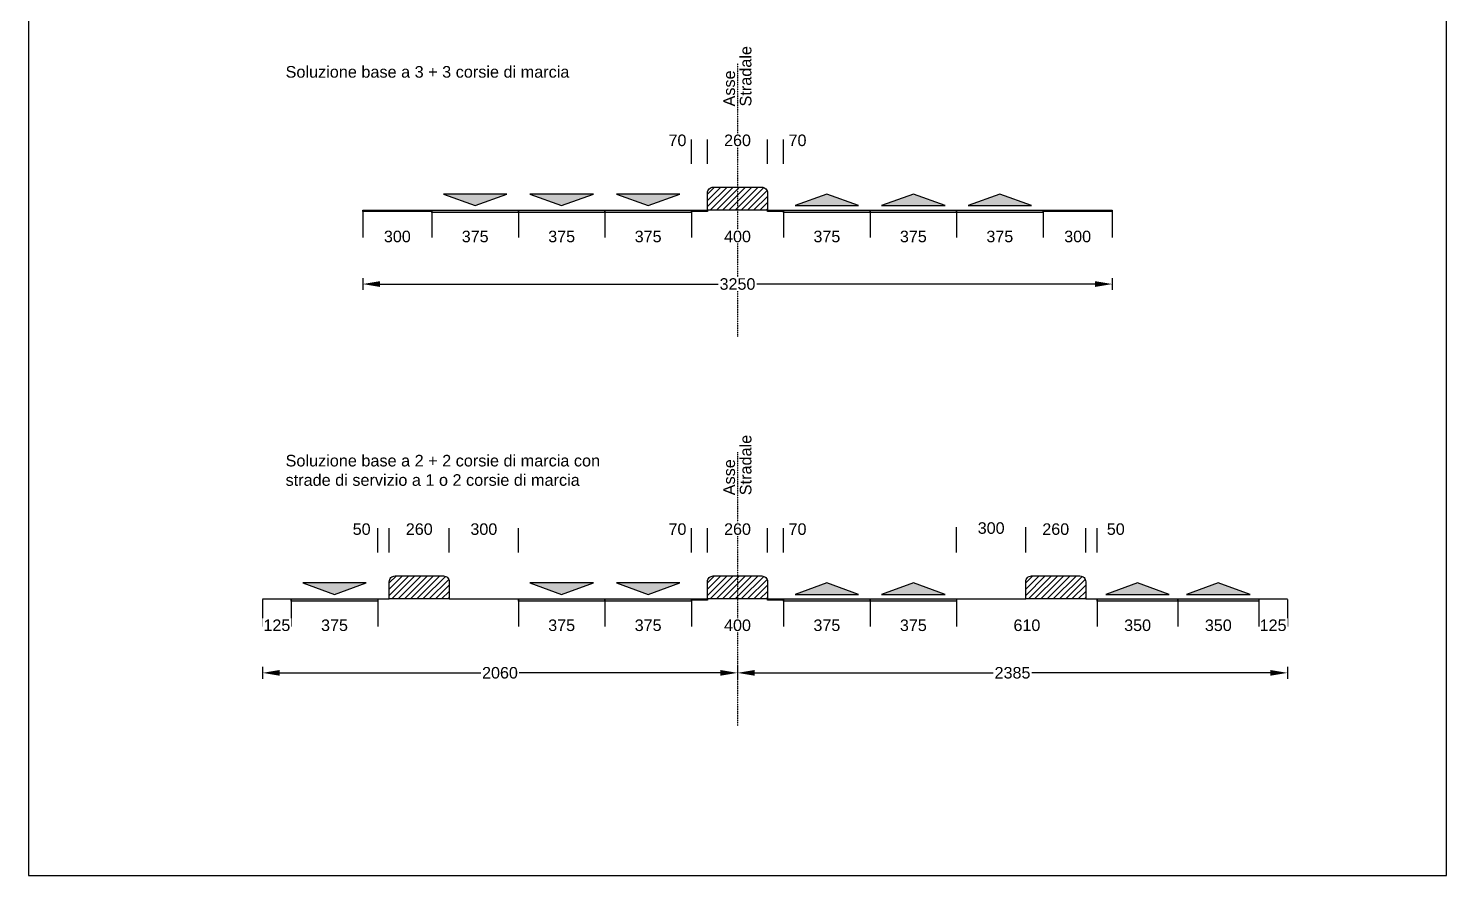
# Model space of a CAD drawing. Header units: millimetres. Extents: x -1825 to 4539, y -4573 to 2777.
# Drawn here: x -1825 to 4325, y -4573 to -898 of the extents above; entities that cross this region are included whole.
import ezdxf

# ---------------------------------------------------------------- set-up
doc = ezdxf.new("R2010")
doc.units = ezdxf.units.MM
doc.header["$LTSCALE"] = 2.54
doc.linetypes.add('ACAD_ISO04W100', pattern=[30, 24, -3, 0, -3])
doc.styles.add('Mtext', font='arial.ttf', dxfattribs={"height": 50.4})
doc.styles.get("Standard").update_dxf_attribs({"font": 'arial.ttf'})
doc.dimstyles.new('linearArrowRound', dxfattribs={"dimtxt": 50, "dimasz": 75, "dimexe": 25.4, "dimexo": 25.4, "dimgap": 7.5, "dimtad": 0, "dimtoh": 1, "dimdec": 0, "dimzin": 0, "dimdsep": 46, "dimtxsty": 'Standard', "dimcen": 0.09, "dimclrd": 256, "dimclre": 256, "dimclrt": 256, "dimadec": 0, "dimazin": 0, "dimtfac": 1, "dimtdec": 0, "dimtofl": 0, "dimtmove": 0, "dimatfit": 3, "dimfxl": 25.4, "dimfxlon": 1, "dimtfill": 1, "dimtzin": 0, "dimlwd": -1, "dimlwe": -1, "dimarcsym": 1})
doc.dimstyles.new('linearNoArrowRound', dxfattribs={"dimtxt": 50, "dimasz": 2.54, "dimexe": 4.572, "dimexo": 1.5875, "dimgap": 2.286, "dimtad": 0, "dimtoh": 1, "dimdec": 0, "dimzin": 0, "dimdsep": 46, "dimtxsty": 'Standard', "dimcen": 2.286, "dimsd1": 1, "dimsd2": 1, "dimclrd": 256, "dimclre": 256, "dimclrt": 256, "dimadec": 0, "dimazin": 0, "dimtfac": 1, "dimtdec": 0, "dimtofl": 0, "dimtmove": 0, "dimatfit": 3, "dimfxl": 25.4, "dimtfill": 1, "dimtzin": 0, "dimlwd": -1, "dimlwe": -1, "dimarcsym": 1})

# ---------------------------------------------------------------- blocks, each defined once
blk = doc.blocks.new('*U48')
at = {"color": 0, "linetype": 'ACAD_ISO04W100', "ltscale": 0.002, "transparency": 16777216}
blk.add_line((0, 598.8), (0, -587.5), dxfattribs=at)
blk = doc.blocks.new('*D56')
at = {"transparency": 16777216}
for p, q in [((-375, -1687.9), (-375, -1805.1)), ((-75, -1687.9), (-75, -1805.1))]:
    blk.add_line(p, q, dxfattribs=at)
at = {"layer": 'Defpoints', "color": 0, "transparency": 16777216}
for p in [(-375, -1686.3), (-75, -1686.3), (-75, -1800.6)]:
    blk.add_point(p, dxfattribs=at)
at = {"transparency": 16777216, "insert": (-225, -1800.6), "char_height": 50, "attachment_point": 5, "bg_fill": 3, "box_fill_scale": 1.1, "bg_fill_color": 256, "bg_fill_true_color": 13158600, "bg_fill_transparency": 0}
blk.add_mtext('300', dxfattribs=at)
blk = doc.blocks.new('*D57')
at = {"transparency": 16777216}
for p, q in [((-75, -1687.9), (-75, -1805.1)), ((300, -1687.9), (300, -1805.1))]:
    blk.add_line(p, q, dxfattribs=at)
at = {"layer": 'Defpoints', "color": 0, "transparency": 16777216}
for p in [(-75, -1686.3), (300, -1686.3), (300, -1800.6)]:
    blk.add_point(p, dxfattribs=at)
at = {"transparency": 16777216, "insert": (112.5, -1800.6), "char_height": 50, "attachment_point": 5, "bg_fill": 3, "box_fill_scale": 1.1, "bg_fill_color": 256, "bg_fill_true_color": 13158600, "bg_fill_transparency": 0}
blk.add_mtext('375', dxfattribs=at)
blk = doc.blocks.new('*D58')
at = {"transparency": 16777216}
for p, q in [((675, -1687.9), (675, -1805.1)), ((1050, -1687.9), (1050, -1805.1))]:
    blk.add_line(p, q, dxfattribs=at)
at = {"layer": 'Defpoints', "color": 0, "transparency": 16777216}
for p in [(675, -1686.3), (1050, -1686.3), (1050, -1800.6)]:
    blk.add_point(p, dxfattribs=at)
at = {"transparency": 16777216, "insert": (862.5, -1800.6), "char_height": 50, "attachment_point": 5, "bg_fill": 3, "box_fill_scale": 1.1, "bg_fill_color": 256, "bg_fill_true_color": 13158600, "bg_fill_transparency": 0}
blk.add_mtext('375', dxfattribs=at)
blk = doc.blocks.new('*D59')
at = {"transparency": 16777216}
for p, q in [((1050, -1687.9), (1050, -1805.1)), ((1450, -1687.9), (1450, -1805.1))]:
    blk.add_line(p, q, dxfattribs=at)
at = {"layer": 'Defpoints', "color": 0, "transparency": 16777216}
for p in [(1050, -1686.3), (1450, -1686.3), (1450, -1800.6)]:
    blk.add_point(p, dxfattribs=at)
at = {"transparency": 16777216, "insert": (1250, -1800.6), "char_height": 50, "attachment_point": 5, "bg_fill": 3, "box_fill_scale": 1.1, "bg_fill_color": 256, "bg_fill_true_color": 13158600, "bg_fill_transparency": 0}
blk.add_mtext('400', dxfattribs=at)
blk = doc.blocks.new('*D53')
at = {"transparency": 16777216}
for p, q in [((1450, -1687.9), (1450, -1805.1)), ((1825, -1687.9), (1825, -1805.1))]:
    blk.add_line(p, q, dxfattribs=at)
at = {"layer": 'Defpoints', "color": 0, "transparency": 16777216}
for p in [(1450, -1686.3), (1825, -1686.3), (1825, -1800.6)]:
    blk.add_point(p, dxfattribs=at)
at = {"transparency": 16777216, "insert": (1637.5, -1800.6), "char_height": 50, "attachment_point": 5, "bg_fill": 3, "box_fill_scale": 1.1, "bg_fill_color": 256, "bg_fill_true_color": 13158600, "bg_fill_transparency": 0}
blk.add_mtext('375', dxfattribs=at)
blk = doc.blocks.new('*D54')
at = {"transparency": 16777216}
for p, q in [((2200, -1687.9), (2200, -1805.1)), ((2575, -1687.9), (2575, -1805.1))]:
    blk.add_line(p, q, dxfattribs=at)
at = {"layer": 'Defpoints', "color": 0, "transparency": 16777216}
for p in [(2200, -1686.3), (2575, -1686.3), (2575, -1800.6)]:
    blk.add_point(p, dxfattribs=at)
at = {"transparency": 16777216, "insert": (2387.5, -1800.6), "char_height": 50, "attachment_point": 5, "bg_fill": 3, "box_fill_scale": 1.1, "bg_fill_color": 256, "bg_fill_true_color": 13158600, "bg_fill_transparency": 0}
blk.add_mtext('375', dxfattribs=at)
blk = doc.blocks.new('*D55')
at = {"transparency": 16777216}
for p, q in [((2575, -1687.9), (2575, -1805.1)), ((2875, -1687.9), (2875, -1805.1))]:
    blk.add_line(p, q, dxfattribs=at)
at = {"layer": 'Defpoints', "color": 0, "transparency": 16777216}
for p in [(2575, -1686.3), (2875, -1686.3), (2875, -1800.6)]:
    blk.add_point(p, dxfattribs=at)
at = {"transparency": 16777216, "insert": (2725, -1800.6), "char_height": 50, "attachment_point": 5, "bg_fill": 3, "box_fill_scale": 1.1, "bg_fill_color": 256, "bg_fill_true_color": 13158600, "bg_fill_transparency": 0}
blk.add_mtext('300', dxfattribs=at)
blk = doc.blocks.new('*D51')
at = {"transparency": 16777216}
for p, q in [((-375, -1981.3), (-375, -2032.1)), ((-300, -2006.7), (1167.9, -2006.7)), ((2800, -2006.7), (1332.1, -2006.7)), ((2875, -1981.3), (2875, -2032.1))]:
    blk.add_line(p, q, dxfattribs=at)
for points in [[(-300, -1994.2), (-300, -2019.2), (-375, -2006.7)], [(2800, -1994.2), (2800, -2019.2), (2875, -2006.7)]]:
    blk.add_solid(points, dxfattribs=at)
at = {"layer": 'Defpoints', "color": 0, "transparency": 16777216}
for p in [(-375, -1686.3), (2875, -1686.3), (2875, -2006.7)]:
    blk.add_point(p, dxfattribs=at)
at = {"transparency": 16777216, "insert": (1250, -2006.7), "char_height": 50, "attachment_point": 5, "bg_fill": 3, "box_fill_scale": 1.1, "bg_fill_color": 256, "bg_fill_true_color": 13158600, "bg_fill_transparency": 0}
blk.add_mtext('3250', dxfattribs=at)
blk = doc.blocks.new('*D49')
at = {"transparency": 16777216}
for p, q in [((1120, -1484.7), (1120, -1379)), ((1380, -1484.7), (1380, -1379))]:
    blk.add_line(p, q, dxfattribs=at)
at = {"layer": 'Defpoints', "color": 0, "transparency": 16777216}
for p in [(1380, -1383.6), (1120, -1486.3), (1380, -1486.3)]:
    blk.add_point(p, dxfattribs=at)
at = {"transparency": 16777216, "insert": (1250, -1383.6), "char_height": 50, "attachment_point": 5, "bg_fill": 3, "box_fill_scale": 1.1, "bg_fill_color": 256, "bg_fill_true_color": 13158600, "bg_fill_transparency": 0}
blk.add_mtext('260', dxfattribs=at)
blk = doc.blocks.new('*D50')
at = {"transparency": 16777216}
for p, q in [((1380, -1484.7), (1380, -1379)), ((1450, -1484.7), (1450, -1379))]:
    blk.add_line(p, q, dxfattribs=at)
at = {"layer": 'Defpoints', "color": 0, "transparency": 16777216}
for p in [(1380, -1486.3), (1450, -1486.3)]:
    blk.add_point(p, dxfattribs=at)
at = {"transparency": 16777216, "insert": (1510.3, -1383.6), "char_height": 50, "attachment_point": 5, "bg_fill": 3, "box_fill_scale": 1.1, "bg_fill_color": 256, "bg_fill_true_color": 13158600, "bg_fill_transparency": 0}
blk.add_mtext('70', dxfattribs=at)
at = {"layer": 'Defpoints', "color": 0, "transparency": 16777216}
blk.add_point((1450, -1383.6), dxfattribs=at)
blk = doc.blocks.new('*D52')
at = {"transparency": 16777216}
for p, q in [((1050, -1484.7), (1050, -1379)), ((1120, -1484.7), (1120, -1379))]:
    blk.add_line(p, q, dxfattribs=at)
at = {"layer": 'Defpoints', "color": 0, "transparency": 16777216}
for p in [(1120, -1383.6), (1050, -1486.3), (1120, -1486.3)]:
    blk.add_point(p, dxfattribs=at)
at = {"transparency": 16777216, "insert": (989.7, -1383.6), "char_height": 50, "attachment_point": 5, "bg_fill": 3, "box_fill_scale": 1.1, "bg_fill_color": 256, "bg_fill_true_color": 13158600, "bg_fill_transparency": 0}
blk.add_mtext('70', dxfattribs=at)
blk = doc.blocks.new('*D60')
at = {"transparency": 16777216}
for p, q in [((300, -1687.9), (300, -1805.1)), ((675, -1687.9), (675, -1805.1))]:
    blk.add_line(p, q, dxfattribs=at)
at = {"layer": 'Defpoints', "color": 0, "transparency": 16777216}
for p in [(300, -1686.3), (675, -1686.3), (675, -1800.6)]:
    blk.add_point(p, dxfattribs=at)
at = {"transparency": 16777216, "insert": (487.5, -1800.6), "char_height": 50, "attachment_point": 5, "bg_fill": 3, "box_fill_scale": 1.1, "bg_fill_color": 256, "bg_fill_true_color": 13158600, "bg_fill_transparency": 0}
blk.add_mtext('375', dxfattribs=at)
blk = doc.blocks.new('*D61')
at = {"transparency": 16777216}
for p, q in [((1825, -1687.9), (1825, -1805.1)), ((2200, -1687.9), (2200, -1805.1))]:
    blk.add_line(p, q, dxfattribs=at)
at = {"layer": 'Defpoints', "color": 0, "transparency": 16777216}
for p in [(1825, -1686.3), (2200, -1686.3), (2200, -1800.6)]:
    blk.add_point(p, dxfattribs=at)
at = {"transparency": 16777216, "insert": (2012.5, -1800.6), "char_height": 50, "attachment_point": 5, "bg_fill": 3, "box_fill_scale": 1.1, "bg_fill_color": 256, "bg_fill_true_color": 13158600, "bg_fill_transparency": 0}
blk.add_mtext('375', dxfattribs=at)
blk = doc.blocks.new('*U63')
at = {"color": 0, "linetype": 'ACAD_ISO04W100', "ltscale": 0.002, "transparency": 16777216}
blk.add_line((0, 598.8), (0, -587.5), dxfattribs=at)
blk = doc.blocks.new('*D72')
at = {"transparency": 16777216}
for p, q in [((0, -3171), (0, -3065.3)), ((300, -3171), (300, -3065.3))]:
    blk.add_line(p, q, dxfattribs=at)
at = {"layer": 'Defpoints', "color": 0, "transparency": 16777216}
for p in [(300, -3069.9), (0, -3172.6), (300, -3172.6)]:
    blk.add_point(p, dxfattribs=at)
at = {"transparency": 16777216, "insert": (150, -3069.9), "char_height": 50, "attachment_point": 5, "bg_fill": 3, "box_fill_scale": 1.1, "bg_fill_color": 256, "bg_fill_true_color": 13158600, "bg_fill_transparency": 0}
blk.add_mtext('300', dxfattribs=at)
blk = doc.blocks.new('*D74')
at = {"transparency": 16777216}
for p, q in [((675, -3374.2), (675, -3491.4)), ((1050, -3374.2), (1050, -3491.4))]:
    blk.add_line(p, q, dxfattribs=at)
at = {"layer": 'Defpoints', "color": 0, "transparency": 16777216}
for p in [(675, -3372.6), (1050, -3372.6), (1050, -3486.9)]:
    blk.add_point(p, dxfattribs=at)
at = {"transparency": 16777216, "insert": (862.5, -3486.9), "char_height": 50, "attachment_point": 5, "bg_fill": 3, "box_fill_scale": 1.1, "bg_fill_color": 256, "bg_fill_true_color": 13158600, "bg_fill_transparency": 0}
blk.add_mtext('375', dxfattribs=at)
blk = doc.blocks.new('*D75')
at = {"transparency": 16777216}
for p, q in [((1050, -3374.2), (1050, -3491.4)), ((1450, -3374.2), (1450, -3491.4))]:
    blk.add_line(p, q, dxfattribs=at)
at = {"layer": 'Defpoints', "color": 0, "transparency": 16777216}
for p in [(1050, -3372.6), (1450, -3372.6), (1450, -3486.9)]:
    blk.add_point(p, dxfattribs=at)
at = {"transparency": 16777216, "insert": (1250, -3486.9), "char_height": 50, "attachment_point": 5, "bg_fill": 3, "box_fill_scale": 1.1, "bg_fill_color": 256, "bg_fill_true_color": 13158600, "bg_fill_transparency": 0}
blk.add_mtext('400', dxfattribs=at)
blk = doc.blocks.new('*D76')
at = {"transparency": 16777216}
for p, q in [((1450, -3374.2), (1450, -3491.4)), ((1825, -3374.2), (1825, -3491.4))]:
    blk.add_line(p, q, dxfattribs=at)
at = {"layer": 'Defpoints', "color": 0, "transparency": 16777216}
for p in [(1450, -3372.6), (1825, -3372.6), (1825, -3486.9)]:
    blk.add_point(p, dxfattribs=at)
at = {"transparency": 16777216, "insert": (1637.5, -3486.9), "char_height": 50, "attachment_point": 5, "bg_fill": 3, "box_fill_scale": 1.1, "bg_fill_color": 256, "bg_fill_true_color": 13158600, "bg_fill_transparency": 0}
blk.add_mtext('375', dxfattribs=at)
blk = doc.blocks.new('*D71')
at = {"transparency": 16777216}
for p, q in [((2200, -3171), (2200, -3060.8)), ((2500, -3171), (2500, -3060.8))]:
    blk.add_line(p, q, dxfattribs=at)
at = {"layer": 'Defpoints', "color": 0, "transparency": 16777216}
for p in [(2500, -3065.3), (2200, -3172.6), (2500, -3172.6)]:
    blk.add_point(p, dxfattribs=at)
at = {"transparency": 16777216, "insert": (2350, -3065.3), "char_height": 50, "attachment_point": 5, "bg_fill": 3, "box_fill_scale": 1.1, "bg_fill_color": 256, "bg_fill_true_color": 13158600, "bg_fill_transparency": 0}
blk.add_mtext('300', dxfattribs=at)
blk = doc.blocks.new('*D64')
at = {"transparency": 16777216}
for p, q in [((1250, -3667.6), (1250, -3718.4)), ((3635, -3667.6), (3635, -3718.4)), ((1325, -3693), (2359.7, -3693)), ((3560, -3693), (2525.3, -3693))]:
    blk.add_line(p, q, dxfattribs=at)
for points in [[(1325, -3680.5), (1325, -3705.5), (1250, -3693)], [(3560, -3680.5), (3560, -3705.5), (3635, -3693)]]:
    blk.add_solid(points, dxfattribs=at)
at = {"layer": 'Defpoints', "color": 0, "transparency": 16777216}
for p in [(1250, -3372.6), (3635, -3372.6), (3635, -3693)]:
    blk.add_point(p, dxfattribs=at)
at = {"transparency": 16777216, "insert": (2442.5, -3693), "char_height": 50, "attachment_point": 5, "bg_fill": 3, "box_fill_scale": 1.1, "bg_fill_color": 256, "bg_fill_true_color": 13158600, "bg_fill_transparency": 0}
blk.add_mtext('2385', dxfattribs=at)
blk = doc.blocks.new('*D65')
at = {"transparency": 16777216}
for p, q in [((1120, -3171), (1120, -3065.3)), ((1380, -3171), (1380, -3065.3))]:
    blk.add_line(p, q, dxfattribs=at)
at = {"layer": 'Defpoints', "color": 0, "transparency": 16777216}
for p in [(1380, -3069.9), (1120, -3172.6), (1380, -3172.6)]:
    blk.add_point(p, dxfattribs=at)
at = {"transparency": 16777216, "insert": (1250, -3069.9), "char_height": 50, "attachment_point": 5, "bg_fill": 3, "box_fill_scale": 1.1, "bg_fill_color": 256, "bg_fill_true_color": 13158600, "bg_fill_transparency": 0}
blk.add_mtext('260', dxfattribs=at)
blk = doc.blocks.new('*D66')
at = {"transparency": 16777216}
for p, q in [((1380, -3171), (1380, -3065.3)), ((1450, -3171), (1450, -3065.3))]:
    blk.add_line(p, q, dxfattribs=at)
at = {"layer": 'Defpoints', "color": 0, "transparency": 16777216}
for p in [(1380, -3172.6), (1450, -3172.6)]:
    blk.add_point(p, dxfattribs=at)
at = {"transparency": 16777216, "insert": (1510.3, -3069.9), "char_height": 50, "attachment_point": 5, "bg_fill": 3, "box_fill_scale": 1.1, "bg_fill_color": 256, "bg_fill_true_color": 13158600, "bg_fill_transparency": 0}
blk.add_mtext('70', dxfattribs=at)
at = {"layer": 'Defpoints', "color": 0, "transparency": 16777216}
blk.add_point((1450, -3069.9), dxfattribs=at)
blk = doc.blocks.new('*D67')
at = {"transparency": 16777216}
for p, q in [((1050, -3171), (1050, -3065.3)), ((1120, -3171), (1120, -3065.3))]:
    blk.add_line(p, q, dxfattribs=at)
at = {"layer": 'Defpoints', "color": 0, "transparency": 16777216}
for p in [(1120, -3069.9), (1050, -3172.6), (1120, -3172.6)]:
    blk.add_point(p, dxfattribs=at)
at = {"transparency": 16777216, "insert": (989.7, -3069.9), "char_height": 50, "attachment_point": 5, "bg_fill": 3, "box_fill_scale": 1.1, "bg_fill_color": 256, "bg_fill_true_color": 13158600, "bg_fill_transparency": 0}
blk.add_mtext('70', dxfattribs=at)
blk = doc.blocks.new('*D69')
at = {"transparency": 16777216}
for p, q in [((300, -3374.2), (300, -3491.4)), ((675, -3374.2), (675, -3491.4))]:
    blk.add_line(p, q, dxfattribs=at)
at = {"layer": 'Defpoints', "color": 0, "transparency": 16777216}
for p in [(300, -3372.6), (675, -3372.6), (675, -3486.9)]:
    blk.add_point(p, dxfattribs=at)
at = {"transparency": 16777216, "insert": (487.5, -3486.9), "char_height": 50, "attachment_point": 5, "bg_fill": 3, "box_fill_scale": 1.1, "bg_fill_color": 256, "bg_fill_true_color": 13158600, "bg_fill_transparency": 0}
blk.add_mtext('375', dxfattribs=at)
blk = doc.blocks.new('*D68')
at = {"transparency": 16777216}
for p, q in [((1825, -3374.2), (1825, -3491.4)), ((2200, -3374.2), (2200, -3491.4))]:
    blk.add_line(p, q, dxfattribs=at)
at = {"layer": 'Defpoints', "color": 0, "transparency": 16777216}
for p in [(1825, -3372.6), (2200, -3372.6), (2200, -3486.9)]:
    blk.add_point(p, dxfattribs=at)
at = {"transparency": 16777216, "insert": (2012.5, -3486.9), "char_height": 50, "attachment_point": 5, "bg_fill": 3, "box_fill_scale": 1.1, "bg_fill_color": 256, "bg_fill_true_color": 13158600, "bg_fill_transparency": 0}
blk.add_mtext('375', dxfattribs=at)
blk = doc.blocks.new('*D77')
at = {"transparency": 16777216}
for p, q in [((2500, -3171), (2500, -3065.3)), ((2760, -3171), (2760, -3065.3))]:
    blk.add_line(p, q, dxfattribs=at)
at = {"layer": 'Defpoints', "color": 0, "transparency": 16777216}
for p in [(2760, -3069.9), (2500, -3172.6), (2760, -3172.6)]:
    blk.add_point(p, dxfattribs=at)
at = {"transparency": 16777216, "insert": (2630, -3069.9), "char_height": 50, "attachment_point": 5, "bg_fill": 3, "box_fill_scale": 1.1, "bg_fill_color": 256, "bg_fill_true_color": 13158600, "bg_fill_transparency": 0}
blk.add_mtext('260', dxfattribs=at)
blk = doc.blocks.new('*D78')
at = {"transparency": 16777216}
for p, q in [((2760, -3171), (2760, -3065.3)), ((2810, -3171), (2810, -3065.3))]:
    blk.add_line(p, q, dxfattribs=at)
at = {"layer": 'Defpoints', "color": 0, "transparency": 16777216}
for p in [(2810, -3069.9), (2760, -3172.6), (2810, -3172.6)]:
    blk.add_point(p, dxfattribs=at)
at = {"transparency": 16777216, "insert": (2890.3, -3069.9), "char_height": 50, "attachment_point": 5, "bg_fill": 3, "box_fill_scale": 1.1, "bg_fill_color": 256, "bg_fill_true_color": 13158600, "bg_fill_transparency": 0}
blk.add_mtext('50', dxfattribs=at)
blk = doc.blocks.new('*D80')
at = {"transparency": 16777216}
for p, q in [((2810, -3374.2), (2810, -3491.4)), ((3160, -3374.2), (3160, -3491.4))]:
    blk.add_line(p, q, dxfattribs=at)
at = {"layer": 'Defpoints', "color": 0, "transparency": 16777216}
for p in [(2810, -3372.6), (3160, -3372.6), (3160, -3486.9)]:
    blk.add_point(p, dxfattribs=at)
at = {"transparency": 16777216, "insert": (2985, -3486.9), "char_height": 50, "attachment_point": 5, "bg_fill": 3, "box_fill_scale": 1.1, "bg_fill_color": 256, "bg_fill_true_color": 13158600, "bg_fill_transparency": 0}
blk.add_mtext('350', dxfattribs=at)
blk = doc.blocks.new('*D81')
at = {"transparency": 16777216}
for p, q in [((3510, -3374.2), (3510, -3491.4)), ((3635, -3374.2), (3635, -3491.4))]:
    blk.add_line(p, q, dxfattribs=at)
at = {"layer": 'Defpoints', "color": 0, "transparency": 16777216}
for p in [(3510, -3372.6), (3635, -3372.6)]:
    blk.add_point(p, dxfattribs=at)
at = {"transparency": 16777216, "insert": (3572.5, -3486.9), "char_height": 50, "attachment_point": 5, "bg_fill": 3, "box_fill_scale": 1.1, "bg_fill_color": 256, "bg_fill_true_color": 13158600, "bg_fill_transparency": 0}
blk.add_mtext('125', dxfattribs=at)
at = {"layer": 'Defpoints', "color": 0, "transparency": 16777216}
blk.add_point((3635, -3486.9), dxfattribs=at)
blk = doc.blocks.new('*D82')
at = {"transparency": 16777216}
for p, q in [((2200, -3374.2), (2200, -3491.4)), ((2810, -3374.2), (2810, -3491.4))]:
    blk.add_line(p, q, dxfattribs=at)
at = {"layer": 'Defpoints', "color": 0, "transparency": 16777216}
for p in [(2200, -3372.6), (2810, -3372.6), (2810, -3486.9)]:
    blk.add_point(p, dxfattribs=at)
at = {"transparency": 16777216, "insert": (2505, -3486.9), "char_height": 50, "attachment_point": 5, "bg_fill": 3, "box_fill_scale": 1.1, "bg_fill_color": 256, "bg_fill_true_color": 13158600, "bg_fill_transparency": 0}
blk.add_mtext('610', dxfattribs=at)
blk = doc.blocks.new('*D83')
at = {"transparency": 16777216}
for p, q in [((3160, -3374.2), (3160, -3491.4)), ((3510, -3374.2), (3510, -3491.4))]:
    blk.add_line(p, q, dxfattribs=at)
at = {"layer": 'Defpoints', "color": 0, "transparency": 16777216}
for p in [(3160, -3372.6), (3510, -3372.6), (3510, -3486.9)]:
    blk.add_point(p, dxfattribs=at)
at = {"transparency": 16777216, "insert": (3335, -3486.9), "char_height": 50, "attachment_point": 5, "bg_fill": 3, "box_fill_scale": 1.1, "bg_fill_color": 256, "bg_fill_true_color": 13158600, "bg_fill_transparency": 0}
blk.add_mtext('350', dxfattribs=at)
blk = doc.blocks.new('*D84')
at = {"transparency": 16777216}
for p, q in [((-260, -3171), (-260, -3065.3)), ((0, -3171), (0, -3065.3))]:
    blk.add_line(p, q, dxfattribs=at)
at = {"layer": 'Defpoints', "color": 0, "transparency": 16777216}
for p in [(0, -3069.9), (-260, -3172.6), (0, -3172.6)]:
    blk.add_point(p, dxfattribs=at)
at = {"transparency": 16777216, "insert": (-130, -3069.9), "char_height": 50, "attachment_point": 5, "bg_fill": 3, "box_fill_scale": 1.1, "bg_fill_color": 256, "bg_fill_true_color": 13158600, "bg_fill_transparency": 0}
blk.add_mtext('260', dxfattribs=at)
blk = doc.blocks.new('*D85')
at = {"transparency": 16777216}
for p, q in [((-310, -3171), (-310, -3065.3)), ((-260, -3171), (-260, -3065.3))]:
    blk.add_line(p, q, dxfattribs=at)
at = {"layer": 'Defpoints', "color": 0, "transparency": 16777216}
for p in [(-260, -3069.9), (-310, -3172.6), (-260, -3172.6)]:
    blk.add_point(p, dxfattribs=at)
at = {"transparency": 16777216, "insert": (-379.7, -3069.9), "char_height": 50, "attachment_point": 5, "bg_fill": 3, "box_fill_scale": 1.1, "bg_fill_color": 256, "bg_fill_true_color": 13158600, "bg_fill_transparency": 0}
blk.add_mtext('50', dxfattribs=at)
blk = doc.blocks.new('*D86')
at = {"transparency": 16777216}
for p, q in [((-685, -3374.2), (-685, -3491.4)), ((-310, -3374.2), (-310, -3491.4))]:
    blk.add_line(p, q, dxfattribs=at)
at = {"layer": 'Defpoints', "color": 0, "transparency": 16777216}
for p in [(-685, -3372.6), (-310, -3372.6), (-310, -3486.9)]:
    blk.add_point(p, dxfattribs=at)
at = {"transparency": 16777216, "insert": (-497.5, -3486.9), "char_height": 50, "attachment_point": 5, "bg_fill": 3, "box_fill_scale": 1.1, "bg_fill_color": 256, "bg_fill_true_color": 13158600, "bg_fill_transparency": 0}
blk.add_mtext('375', dxfattribs=at)
blk = doc.blocks.new('*D88')
at = {"transparency": 16777216}
for p, q in [((-810, -3374.2), (-810, -3491.4)), ((-685, -3374.2), (-685, -3491.4))]:
    blk.add_line(p, q, dxfattribs=at)
at = {"layer": 'Defpoints', "color": 0, "transparency": 16777216}
for p in [(-810, -3372.6), (-685, -3372.6)]:
    blk.add_point(p, dxfattribs=at)
at = {"transparency": 16777216, "insert": (-747.5, -3486.9), "char_height": 50, "attachment_point": 5, "bg_fill": 3, "box_fill_scale": 1.1, "bg_fill_color": 256, "bg_fill_true_color": 13158600, "bg_fill_transparency": 0}
blk.add_mtext('125', dxfattribs=at)
at = {"layer": 'Defpoints', "color": 0, "transparency": 16777216}
blk.add_point((-685, -3486.9), dxfattribs=at)
blk = doc.blocks.new('*D89')
at = {"transparency": 16777216}
for p, q in [((-810, -3667.6), (-810, -3718.4)), ((1250, -3667.6), (1250, -3718.4)), ((-735, -3693), (137.5, -3693)), ((1175, -3693), (302.5, -3693))]:
    blk.add_line(p, q, dxfattribs=at)
for points in [[(-735, -3680.5), (-735, -3705.5), (-810, -3693)], [(1175, -3680.5), (1175, -3705.5), (1250, -3693)]]:
    blk.add_solid(points, dxfattribs=at)
at = {"layer": 'Defpoints', "color": 0, "transparency": 16777216}
for p in [(-810, -3372.6), (1250, -3372.6), (1250, -3693)]:
    blk.add_point(p, dxfattribs=at)
at = {"transparency": 16777216, "insert": (220, -3693), "char_height": 50, "attachment_point": 5, "bg_fill": 3, "box_fill_scale": 1.1, "bg_fill_color": 256, "bg_fill_true_color": 13158600, "bg_fill_transparency": 0}
blk.add_mtext('2060', dxfattribs=at)

msp = doc.modelspace()

# ---------------------------------------------------------------- hatches: boundary and pattern name
at = {"true_color": 0x000000}
h = msp.add_hatch(dxfattribs=at)
h.set_pattern_fill('ANSI31', color=18, scale=6)
h.set_pattern_definition([(45, (0, -1686.304), (-13.47038, 13.47038), [])])
h.paths.add_polyline_path([(1380, -1686.3), (1380, -1611.3, 0.414214), (1355, -1586.3), (1145, -1586.3, 0.414214), (1120, -1611.3), (1120, -1686.3)])
h = msp.add_hatch(dxfattribs=at)
h.set_pattern_fill('ANSI31', color=18, scale=6)
h.set_pattern_definition([(45, (-1380, -3372.608), (-13.47038, 13.47038), [])])
h.paths.add_polyline_path([(0, -3372.6), (0, -3297.6, 0.414214), (-25, -3272.6), (-235, -3272.6, 0.414214), (-260, -3297.6), (-260, -3372.6)])
h = msp.add_hatch(dxfattribs=at)
h.set_pattern_fill('ANSI31', color=18, scale=6)
h.set_pattern_definition([(45, (0, -3372.608), (-13.47038, 13.47038), [])])
h.paths.add_polyline_path([(1380, -3372.6), (1380, -3297.6, 0.414214), (1355, -3272.6), (1145, -3272.6, 0.414214), (1120, -3297.6), (1120, -3372.6)])

# ---------------------------------------------------------------- linework, layer by layer
msp.add_lwpolyline([(-260, -3372.6), (-260, -3297.6, -0.414214), (-235, -3272.6), (-25, -3272.6, -0.414214), (0, -3297.6), (0, -3372.6), (-260, -3372.6)], format="xyb")
msp.add_lwpolyline([(-310, -3372.6), (-260, -3372.6)])

# ---------------------------------------------------------------- block references
at = {"linetype": 'ACAD_ISO04W100', "ltscale": 0.002}
for name, p in [('*U48', (1250, -1648.8)), ('*U63', (1250, -3335.1))]:
    msp.add_blockref(name, p, dxfattribs=at)

# ---------------------------------------------------------------- texts
at = {"char_height": 50.4, "rotation": 90, "style": 'Mtext'}
for s, insert, width, attachment_point in [('Stradale', (1260, -1236.5), 186.503, 1), ('Asse', (1240, -1236.5), 99.457, 7), ('Stradale', (1260, -2922.8), 186.503, 1), ('Asse', (1240, -2922.8), 99.457, 7)]:
    msp.add_mtext(s, dxfattribs=dict(at, insert=insert, width=width, attachment_point=attachment_point))
at = {"char_height": 50.4, "attachment_point": 1, "style": 'Mtext'}
for s, insert, width in [('Soluzione base a 3 + 3 corsie di marcia ', (-709.7, -1061.1), 1294.162), ('Soluzione base a 2 + 2 corsie di marcia con\\Pstrade di servizio a 1 o 2 corsie di marcia', (-709.7, -2747.4), 1402.22)]:
    msp.add_mtext(s, dxfattribs=dict(at, insert=insert, width=width))

# ---------------------------------------------------------------- dimensions: what is measured, and where the dimension line sits
for base, p1, p2, picture, middle in [((-75, -1800.6), (-375, -1686.3), (-75, -1686.3), '*D56', (-225, -1800.6)), ((1050, -1800.6), (675, -1686.3), (1050, -1686.3), '*D58', (862.5, -1800.6)), ((2575, -1800.6), (2200, -1686.3), (2575, -1686.3), '*D54', (2387.5, -1800.6)), ((300, -3069.9), (0, -3172.6), (300, -3172.6), '*D72', (150, -3069.9)), ((2500, -3065.3), (2200, -3172.6), (2500, -3172.6), '*D71', (2350, -3065.3)), ((1050, -3486.9), (675, -3372.6), (1050, -3372.6), '*D74', (862.5, -3486.9))]:
    dim = msp.add_linear_dim(base=base, p1=p1, p2=p2, dimstyle='linearNoArrowRound')
    dim.commit()
    dim.dimension.update_dxf_attribs({"geometry": picture, "text_midpoint": middle})

# ---------------------------------------------------------------- next in the draw order: hatches: boundary and pattern name
at = {"true_color": 0x000000}
h = msp.add_hatch(color=18, dxfattribs=at)
h.dxf.hatch_style = 1
h.paths.add_polyline_path([(725, -3302.6), (862.5, -3352.6), (1000, -3302.6)])

# ---------------------------------------------------------------- next in the draw order: linework, layer by layer
msp.add_lwpolyline([(725, -3302.6), (862.5, -3352.6), (1000, -3302.6), (725, -3302.6)])

# ---------------------------------------------------------------- next in the draw order: dimensions: what is measured, and where the dimension line sits
for base, p1, p2, picture, middle in [((1380, -1383.6), (1120, -1486.3), (1380, -1486.3), '*D49', (1250, -1383.6)), ((300, -1800.6), (-75, -1686.3), (300, -1686.3), '*D57', (112.5, -1800.6)), ((1450, -1800.6), (1050, -1686.3), (1450, -1686.3), '*D59', (1250, -1800.6)), ((2875, -1800.6), (2575, -1686.3), (2875, -1686.3), '*D55', (2725, -1800.6)), ((0, -3069.9), (-260, -3172.6), (0, -3172.6), '*D84', (-130, -3069.9)), ((1380, -3069.9), (1120, -3172.6), (1380, -3172.6), '*D65', (1250, -3069.9)), ((2760, -3069.9), (2500, -3172.6), (2760, -3172.6), '*D77', (2630, -3069.9)), ((-310, -3486.9), (-685, -3372.6), (-310, -3372.6), '*D86', (-497.5, -3486.9)), ((1450, -3486.9), (1050, -3372.6), (1450, -3372.6), '*D75', (1250, -3486.9))]:
    dim = msp.add_linear_dim(base=base, p1=p1, p2=p2, dimstyle='linearNoArrowRound')
    dim.commit()
    dim.dimension.update_dxf_attribs({"geometry": picture, "text_midpoint": middle})

# ---------------------------------------------------------------- next in the draw order: hatches: boundary and pattern name
h = msp.add_hatch(color=18, dxfattribs=at)
h.dxf.hatch_style = 1
h.paths.add_polyline_path([(-635, -3302.6), (-497.5, -3352.6), (-360, -3302.6)])
h = msp.add_hatch(color=18, dxfattribs=at)
h.dxf.hatch_style = 1
h.paths.add_polyline_path([(-685, -3372.6), (-310, -3372.6), (-310, -3382.6), (-685, -3382.6)])
h = msp.add_hatch(color=18, dxfattribs=at)
h.dxf.hatch_style = 1
h.paths.add_polyline_path([(675, -3372.6), (1050, -3372.6), (1050, -3382.6), (675, -3382.6)])
h = msp.add_hatch(color=18, dxfattribs=at)
h.dxf.hatch_style = 1
h.paths.add_polyline_path([(1050, -3372.6), (1120, -3372.6), (1120, -3377.6), (1050, -3377.6)])

# ---------------------------------------------------------------- next in the draw order: linework, layer by layer
for points in [[(-635, -3302.6), (-497.5, -3352.6), (-360, -3302.6), (-635, -3302.6)], [(-810, -3372.6), (-685, -3372.6)]]:
    msp.add_lwpolyline(points)
for points in [[(-685, -3372.6), (-310, -3372.6), (-310, -3382.6), (-685, -3382.6)], [(675, -3372.6), (1050, -3372.6), (1050, -3382.6), (675, -3382.6)], [(1050, -3372.6), (1120, -3372.6), (1120, -3377.6), (1050, -3377.6)]]:
    msp.add_lwpolyline(points, close=True)

# ---------------------------------------------------------------- next in the draw order: dimensions: what is measured, and where the dimension line sits
for base, p1, p2, picture, middle in [((1120, -1383.6), (1050, -1486.3), (1120, -1486.3), '*D52', (989.7, -1383.6)), ((1450, -1383.6), (1380, -1486.3), (1450, -1486.3), '*D50', (1510.3, -1383.6)), ((-260, -3069.9), (-310, -3172.6), (-260, -3172.6), '*D85', (-379.7, -3069.9)), ((1120, -3069.9), (1050, -3172.6), (1120, -3172.6), '*D67', (989.7, -3069.9)), ((1450, -3069.9), (1380, -3172.6), (1450, -3172.6), '*D66', (1510.3, -3069.9)), ((2810, -3069.9), (2760, -3172.6), (2810, -3172.6), '*D78', (2890.3, -3069.9))]:
    dim = msp.add_linear_dim(base=base, p1=p1, p2=p2, dimstyle='linearNoArrowRound')
    dim.commit()
    dim.dimension.update_dxf_attribs({"geometry": picture, "text_midpoint": middle, "dimtype": 160})
for base, p1, p2, picture, middle in [((1825, -1800.6), (1450, -1686.3), (1825, -1686.3), '*D53', (1637.5, -1800.6)), ((1825, -3486.9), (1450, -3372.6), (1825, -3372.6), '*D76', (1637.5, -3486.9))]:
    dim = msp.add_linear_dim(base=base, p1=p1, p2=p2, dimstyle='linearNoArrowRound')
    dim.commit()
    dim.dimension.update_dxf_attribs({"geometry": picture, "text_midpoint": middle})

# ---------------------------------------------------------------- next in the draw order: dimensions: what is measured, and where the dimension line sits
for base, p1, p2, dimstyle, picture, middle in [((2875, -2006.7), (-375, -1686.3), (2875, -1686.3), 'linearArrowRound', '*D51', (1250, -2006.7)), ((-685, -3486.9), (-810, -3372.6), (-685, -3372.6), 'linearNoArrowRound', '*D88', (-747.5, -3486.9)), ((675, -3486.9), (300, -3372.6), (675, -3372.6), 'linearNoArrowRound', '*D69', (487.5, -3486.9)), ((3635, -3693), (1250, -3372.6), (3635, -3372.6), 'linearArrowRound', '*D64', (2442.5, -3693))]:
    dim = msp.add_linear_dim(base=base, p1=p1, p2=p2, dimstyle=dimstyle)
    dim.commit()
    dim.dimension.update_dxf_attribs({"geometry": picture, "text_midpoint": middle})

# ---------------------------------------------------------------- next in the draw order: hatches: boundary and pattern name
h = msp.add_hatch(color=18, dxfattribs=at)
h.dxf.hatch_style = 1
h.paths.add_polyline_path([(-25, -1616.3), (112.5, -1666.3), (250, -1616.3)])
h = msp.add_hatch(color=18, dxfattribs=at)
h.dxf.hatch_style = 1
h.paths.add_polyline_path([(725, -1616.3), (862.5, -1666.3), (1000, -1616.3)])
h = msp.add_hatch(color=18, dxfattribs=at)
h.dxf.hatch_style = 1
h.paths.add_polyline_path([(1775, -1666.3), (1637.5, -1616.3), (1500, -1666.3)])
h = msp.add_hatch(color=18, dxfattribs=at)
h.dxf.hatch_style = 1
h.paths.add_polyline_path([(2525, -1666.3), (2387.5, -1616.3), (2250, -1666.3)])
h = msp.add_hatch(color=18, dxfattribs=at)
h.dxf.hatch_style = 1
h.paths.add_polyline_path([(-375, -1686.3), (-75, -1686.3), (-75, -1691.3), (-375, -1691.3)])
h = msp.add_hatch(color=18, dxfattribs=at)
h.dxf.hatch_style = 1
h.paths.add_polyline_path([(-75, -1686.3), (300, -1686.3), (300, -1696.3), (-75, -1696.3)])
h = msp.add_hatch(color=18, dxfattribs=at)
h.dxf.hatch_style = 1
h.paths.add_polyline_path([(675, -1686.3), (1050, -1686.3), (1050, -1696.3), (675, -1696.3)])
h = msp.add_hatch(color=18, dxfattribs=at)
h.dxf.hatch_style = 1
h.paths.add_polyline_path([(1050, -1686.3), (1120, -1686.3), (1120, -1691.3), (1050, -1691.3)])
h = msp.add_hatch(color=18, dxfattribs=at)
h.dxf.hatch_style = 1
h.paths.add_polyline_path([(1380, -1686.3), (1450, -1686.3), (1450, -1691.3), (1380, -1691.3)])
h = msp.add_hatch(color=18, dxfattribs=at)
h.dxf.hatch_style = 1
h.paths.add_polyline_path([(1450, -1686.3), (1825, -1686.3), (1825, -1696.3), (1450, -1696.3)])
h = msp.add_hatch(color=18, dxfattribs=at)
h.dxf.hatch_style = 1
h.paths.add_polyline_path([(2200, -1686.3), (2575, -1686.3), (2575, -1696.3), (2200, -1696.3)])
h = msp.add_hatch(color=18, dxfattribs=at)
h.dxf.hatch_style = 1
h.paths.add_polyline_path([(2575, -1686.3), (2875, -1686.3), (2875, -1691.3), (2575, -1691.3)])
h = msp.add_hatch(color=18, dxfattribs=at)
h.dxf.hatch_style = 1
h.paths.add_polyline_path([(350, -3302.6), (487.5, -3352.6), (625, -3302.6)])
h = msp.add_hatch(color=18, dxfattribs=at)
h.dxf.hatch_style = 1
h.paths.add_polyline_path([(1775, -3352.6), (1637.5, -3302.6), (1500, -3352.6)])
h = msp.add_hatch(dxfattribs=at)
h.set_pattern_fill('ANSI31', color=18, scale=6)
h.set_pattern_definition([(45, (1380, -3372.608), (-13.47038, 13.47038), [])])
h.paths.add_polyline_path([(2760, -3372.6), (2760, -3297.6, 0.414214), (2735, -3272.6), (2525, -3272.6, 0.414214), (2500, -3297.6), (2500, -3372.6)])
h = msp.add_hatch(color=18, dxfattribs=at)
h.dxf.hatch_style = 1
h.paths.add_polyline_path([(300, -3372.6), (675, -3372.6), (675, -3382.6), (300, -3382.6)])
h = msp.add_hatch(color=18, dxfattribs=at)
h.dxf.hatch_style = 1
h.paths.add_polyline_path([(1380, -3372.6), (1450, -3372.6), (1450, -3377.6), (1380, -3377.6)])
h = msp.add_hatch(color=18, dxfattribs=at)
h.dxf.hatch_style = 1
h.paths.add_polyline_path([(1450, -3372.6), (1825, -3372.6), (1825, -3382.6), (1450, -3382.6)])

# ---------------------------------------------------------------- next in the draw order: linework, layer by layer
for points in [[(1120, -1686.3), (1120, -1611.3, -0.414214), (1145, -1586.3), (1355, -1586.3, -0.414214), (1380, -1611.3), (1380, -1686.3), (1120, -1686.3)], [(1120, -3372.6), (1120, -3297.6, -0.414214), (1145, -3272.6), (1355, -3272.6, -0.414214), (1380, -3297.6), (1380, -3372.6), (1120, -3372.6)], [(2500, -3372.6), (2500, -3297.6, -0.414214), (2525, -3272.6), (2735, -3272.6, -0.414214), (2760, -3297.6), (2760, -3372.6), (2500, -3372.6)]]:
    msp.add_lwpolyline(points, format="xyb")
for points in [[(-25, -1616.3), (112.5, -1666.3), (250, -1616.3), (-25, -1616.3)], [(725, -1616.3), (862.5, -1666.3), (1000, -1616.3), (725, -1616.3)], [(1775, -1666.3), (1637.5, -1616.3), (1500, -1666.3), (1775, -1666.3)], [(2525, -1666.3), (2387.5, -1616.3), (2250, -1666.3), (2525, -1666.3)], [(350, -3302.6), (487.5, -3352.6), (625, -3302.6), (350, -3302.6)], [(1775, -3352.6), (1637.5, -3302.6), (1500, -3352.6), (1775, -3352.6)], [(0, -3372.6), (300, -3372.6)], [(2760, -3372.6), (2810, -3372.6)], [(3510, -3372.6), (3635, -3372.6)]]:
    msp.add_lwpolyline(points)
for points in [[(-375, -1686.3), (-75, -1686.3), (-75, -1691.3), (-375, -1691.3)], [(-75, -1686.3), (300, -1686.3), (300, -1696.3), (-75, -1696.3)], [(675, -1686.3), (1050, -1686.3), (1050, -1696.3), (675, -1696.3)], [(1050, -1686.3), (1120, -1686.3), (1120, -1691.3), (1050, -1691.3)], [(1380, -1686.3), (1450, -1686.3), (1450, -1691.3), (1380, -1691.3)], [(1450, -1686.3), (1825, -1686.3), (1825, -1696.3), (1450, -1696.3)], [(2200, -1686.3), (2575, -1686.3), (2575, -1696.3), (2200, -1696.3)], [(2575, -1686.3), (2875, -1686.3), (2875, -1691.3), (2575, -1691.3)], [(300, -3372.6), (675, -3372.6), (675, -3382.6), (300, -3382.6)], [(1380, -3372.6), (1450, -3372.6), (1450, -3377.6), (1380, -3377.6)], [(1450, -3372.6), (1825, -3372.6), (1825, -3382.6), (1450, -3382.6)]]:
    msp.add_lwpolyline(points, close=True)

# ---------------------------------------------------------------- next in the draw order: dimensions: what is measured, and where the dimension line sits
for base, p1, p2, dimstyle, picture, middle in [((675, -1800.6), (300, -1686.3), (675, -1686.3), 'linearNoArrowRound', '*D60', (487.5, -1800.6)), ((2200, -1800.6), (1825, -1686.3), (2200, -1686.3), 'linearNoArrowRound', '*D61', (2012.5, -1800.6)), ((1250, -3693), (-810, -3372.6), (1250, -3372.6), 'linearArrowRound', '*D89', (220, -3693)), ((2200, -3486.9), (1825, -3372.6), (2200, -3372.6), 'linearNoArrowRound', '*D68', (2012.5, -3486.9)), ((3160, -3486.9), (2810, -3372.6), (3160, -3372.6), 'linearNoArrowRound', '*D80', (2985, -3486.9)), ((3635, -3486.9), (3510, -3372.6), (3635, -3372.6), 'linearNoArrowRound', '*D81', (3572.5, -3486.9))]:
    dim = msp.add_linear_dim(base=base, p1=p1, p2=p2, dimstyle=dimstyle)
    dim.commit()
    dim.dimension.update_dxf_attribs({"geometry": picture, "text_midpoint": middle})

# ---------------------------------------------------------------- next in the draw order: hatches: boundary and pattern name
h = msp.add_hatch(color=18, dxfattribs=at)
h.dxf.hatch_style = 1
h.paths.add_polyline_path([(350, -1616.3), (487.5, -1666.3), (625, -1616.3)])
h = msp.add_hatch(color=18, dxfattribs=at)
h.dxf.hatch_style = 1
h.paths.add_polyline_path([(2150, -1666.3), (2012.5, -1616.3), (1875, -1666.3)])
h = msp.add_hatch(color=18, dxfattribs=at)
h.dxf.hatch_style = 1
h.paths.add_polyline_path([(300, -1686.3), (675, -1686.3), (675, -1696.3), (300, -1696.3)])
h = msp.add_hatch(color=18, dxfattribs=at)
h.dxf.hatch_style = 1
h.paths.add_polyline_path([(1825, -1686.3), (2200, -1686.3), (2200, -1696.3), (1825, -1696.3)])
h = msp.add_hatch(color=18, dxfattribs=at)
h.dxf.hatch_style = 1
h.paths.add_polyline_path([(2150, -3352.6), (2012.5, -3302.6), (1875, -3352.6)])
h = msp.add_hatch(color=18, dxfattribs=at)
h.dxf.hatch_style = 1
h.paths.add_polyline_path([(3122.5, -3352.6), (2985, -3302.6), (2847.5, -3352.6)])
h = msp.add_hatch(color=18, dxfattribs=at)
h.dxf.hatch_style = 1
h.paths.add_polyline_path([(1825, -3372.6), (2200, -3372.6), (2200, -3382.6), (1825, -3382.6)])
h = msp.add_hatch(color=18, dxfattribs=at)
h.dxf.hatch_style = 1
h.paths.add_polyline_path([(2810, -3372.6), (3160, -3372.6), (3160, -3382.6), (2810, -3382.6)])

# ---------------------------------------------------------------- next in the draw order: linework, layer by layer
for points in [[(350, -1616.3), (487.5, -1666.3), (625, -1616.3), (350, -1616.3)], [(2150, -1666.3), (2012.5, -1616.3), (1875, -1666.3), (2150, -1666.3)], [(2150, -3352.6), (2012.5, -3302.6), (1875, -3352.6), (2150, -3352.6)], [(3122.5, -3352.6), (2985, -3302.6), (2847.5, -3352.6), (3122.5, -3352.6)], [(2200, -3372.6), (2500, -3372.6)]]:
    msp.add_lwpolyline(points)
for points in [[(300, -1686.3), (675, -1686.3), (675, -1696.3), (300, -1696.3)], [(1825, -1686.3), (2200, -1686.3), (2200, -1696.3), (1825, -1696.3)], [(1825, -3372.6), (2200, -3372.6), (2200, -3382.6), (1825, -3382.6)], [(2810, -3372.6), (3160, -3372.6), (3160, -3382.6), (2810, -3382.6)]]:
    msp.add_lwpolyline(points, close=True)

# ---------------------------------------------------------------- next in the draw order: dimensions: what is measured, and where the dimension line sits
for base, p1, p2, picture, middle in [((2810, -3486.9), (2200, -3372.6), (2810, -3372.6), '*D82', (2505, -3486.9)), ((3510, -3486.9), (3160, -3372.6), (3510, -3372.6), '*D83', (3335, -3486.9))]:
    dim = msp.add_linear_dim(base=base, p1=p1, p2=p2, dimstyle='linearNoArrowRound')
    dim.commit()
    dim.dimension.update_dxf_attribs({"geometry": picture, "text_midpoint": middle})

# ---------------------------------------------------------------- next in the draw order: hatches: boundary and pattern name
h = msp.add_hatch(color=18, dxfattribs=at)
h.dxf.hatch_style = 1
h.paths.add_polyline_path([(3472.5, -3352.6), (3335, -3302.6), (3197.5, -3352.6)])
h = msp.add_hatch(color=18, dxfattribs=at)
h.dxf.hatch_style = 1
h.paths.add_polyline_path([(3160, -3372.6), (3510, -3372.6), (3510, -3382.6), (3160, -3382.6)])

# ---------------------------------------------------------------- next in the draw order: linework, layer by layer
for points in [[(-1825, -4572.6), (4325, -4572.6), (4325, 2777.4), (-1825, 2777.4)], [(3160, -3372.6), (3510, -3372.6), (3510, -3382.6), (3160, -3382.6)]]:
    msp.add_lwpolyline(points, close=True)
msp.add_lwpolyline([(3472.5, -3352.6), (3335, -3302.6), (3197.5, -3352.6), (3472.5, -3352.6)])

doc.saveas('drawing.dxf')
